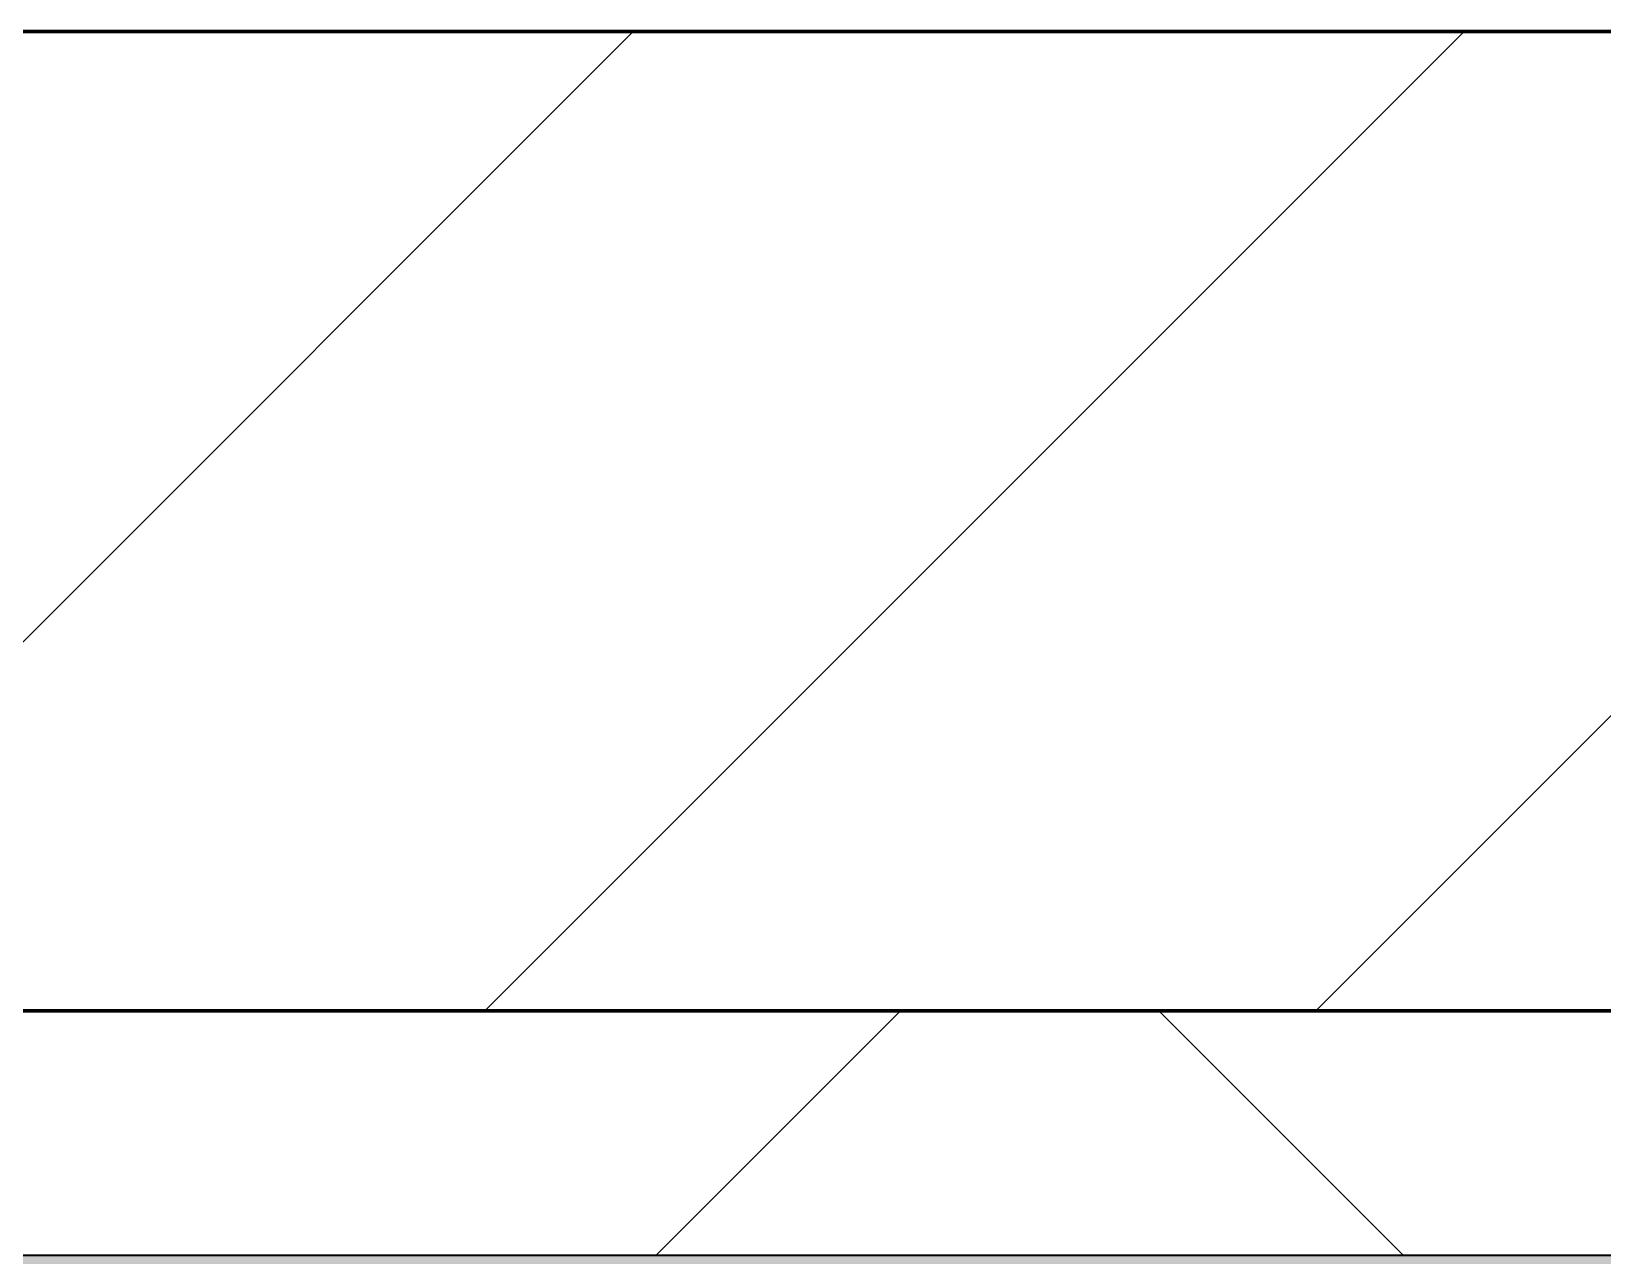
# Model space of a CAD drawing. Header units: millimetres. Extents: x -794334 to -714814, y -17806 to 22403.
# Drawn here: x -769606.6 to -769285.6, y 9894 to 10144 of the extents above; entities that cross this region are included whole.
import ezdxf
from ezdxf.xclip import XClip

# ---------------------------------------------------------------- set-up
doc = ezdxf.new("R2010")
doc.units = ezdxf.units.MM
doc.header["$XCLIPFRAME"] = 0
for name, color, linetype, lineweight in [('A-GENM', 1, 'Continuous', 9), ('A-GLAZ-CURT', 2, 'Continuous', 9), ('A-WALL', 5, 'Continuous', 35), ('A-WALL-FNSH', 2, 'Continuous', 35), ('A-WALL-PATT', 1, 'Continuous', 35)]:
    doc.layers.add(name, color=color, linetype=linetype, lineweight=lineweight)
doc.layers.add('A11_ALU.SOLID SHEET', color=2, linetype='Continuous')

# ---------------------------------------------------------------- blocks, each defined once
blk = doc.blocks.new('PPLS-PP19_Custom Tile Pattern - Custom Tile Pattern-V98-4252-01 ENLARGED CONCOURSE LEVEL - REFLECTED CEILING PLAN - SHEET 3')
at = {"layer": 'A-GLAZ-CURT'}
for p, q in [((-300, 0), (300, 0)), ((300, 0), (-300, 0)), ((195.99, 0), (213.31, 0)), ((213.31, 0), (195.99, 0)), ((230.06, 0), (300, 0)), ((-300, -50), (300, -50)), ((300, -50), (-300, -50))]:
    blk.add_line(p, q, dxfattribs=at)
for points, knots in [([(-111.82, 0), (-103.61, 0), (-86.26, 0), (-63.44, 0), (-54.4, 0), (-48.53, 0), (-30.79, 0), (-18.03, 0), (8.61, 0), (15.02, 0), (22.91, 0), (31, 0), (39.04, 0), (51.19, 0), (58.74, 0), (61.34, 0), (61.45, 0)], [-4971.324886, -4971.324886, -4971.324886, -4971.324886, -4542.524482, -4008.285538, -3689.699207, -3546.54457, -3315.260113, -2864.387349, -2439.246196, -2084.094819, -1956.422387, -1818.904206, -1645.594513, -1443.202566, -1228.752106, -1120.932285, -1120.932285, -1120.932285, -1120.932285]), ([(-111.16, 0), (-110.68, 0), (-106.82, 0), (-96.78, 0), (-71.33, 0), (-42.53, 0), (-12.78, 0), (4.23, 0), (9.64, 0), (10.14, 0), (10.18, 0)], [-5480.487471, -5480.487471, -5480.487471, -5480.487471, -5430.283136, -5103.229623, -4799.173296, -4065.652676, -3589.737505, -3285.047089, -3066.359526, -3044.715262, -3044.715262, -3044.715262, -3044.715262]), ([(31.18, 0), (25.97, 0), (11.99, 0), (-16.92, 0), (-47.42, 0), (-65.77, 0), (-66.37, 0), (-66.38, 0)], [-4496.803627, -4496.803627, -4496.803627, -4496.803627, -4222.080604, -3745.412743, -2981.410125, -2542.574734, -2498.224237, -2498.224237, -2498.224237, -2498.224237]), ([(76.63, 0), (74.8, 0), (67.65, 0), (53.52, 0), (37, 0), (24.07, 0), (12.82, 0), (-2.9, 0), (-20.62, 0), (-32.81, 0), (-44.85, 0), (-51.43, 0), (-51.79, 0)], [-3095.572228, -3095.572228, -3095.572228, -3095.572228, -2950.589685, -2634.532728, -2313.748533, -2106.613311, -1925.670641, -1617.263037, -1290.787923, -1039.307308, -819.71621, -644.910881, -644.910881, -644.910881, -644.910881]), ([(9.32, 0), (9.08, 0), (7.65, 0), (2.57, 0), (-12.23, 0), (-25.64, 0), (-36.44, 0), (-42.85, 0), (-43.92, 0)], [-2922.926651, -2922.926651, -2922.926651, -2922.926651, -2882.788014, -2720.818881, -2518.50168, -2125.455881, -1792.521578, -1727.604769, -1727.604769, -1727.604769, -1727.604769]), ([(-36.78, 0), (-32.43, 0), (-19.22, 0), (8.83, 0), (43.36, 0), (70.92, 0), (82.12, 0), (83.66, 0)], [-6191.144455, -6191.144455, -6191.144455, -6191.144455, -5862.463379, -5340.621928, -4573.028122, -4094.177415, -3869.465285, -3869.465285, -3869.465285, -3869.465285]), ([(30.82, 0), (29.27, 0), (20.14, 0), (3.54, 0), (-16.58, 0), (-34.76, 0), (-36.04, 0)], [-10462.034656, -10462.034656, -10462.034656, -10462.034656, -10363.088938, -9884.23066, -9424.652049, -9182.880979, -9182.880979, -9182.880979, -9182.880979]), ([(70.61, 0), (66.16, 0), (55.8, 0), (39.61, 0), (24.74, 0), (2.64, 0), (-17.84, 0), (-30.57, 0), (-31.82, 0), (-32, 0)], [-4647.237329, -4647.237329, -4647.237329, -4647.237329, -4326.416877, -4098.545751, -3766.694881, -3333.063701, -2994.501669, -2698.150104, -2614.070998, -2614.070998, -2614.070998, -2614.070998]), ([(-30.52, 0), (-27.11, 0), (-17.83, 0), (5.99, 0), (22.06, 0), (37.44, 0), (45.92, 0), (57.76, 0), (64.47, 0), (72.74, 0), (75.22, 0), (76.03, 0), (76.21, 0)], [-2323.618664, -2323.618664, -2323.618664, -2323.618664, -2142.497158, -1716.209403, -1206.526904, -1089.329421, -901.315459, -753.071572, -495.328968, -421.953223, -334.951786, -290.452333, -290.452333, -290.452333, -290.452333]), ([(8.33, 0), (8.19, 0), (7.18, 0), (0.32, 0), (-13.89, 0), (-24.92, 0), (-29.03, 0)], [-3574.286521, -3574.286521, -3574.286521, -3574.286521, -3526.962355, -3285.499107, -2903.012179, -2680.714891, -2680.714891, -2680.714891, -2680.714891]), ([(-28.57, 0), (-26.93, 0), (-20.29, 0), (-11.45, 0), (2.08, 0), (13.15, 0), (20.99, 0), (24.12, 0), (24.49, 0)], [-5361.429781, -5361.429781, -5361.429781, -5361.429781, -5261.36855, -5050.479954, -4785.90057, -4596.498881, -4445.288762, -4396.437479, -4396.437479, -4396.437479, -4396.437479]), ([(-15.19, 0), (-13.07, 0), (7.48, 0), (42.82, 0), (72.46, 0), (88.74, 0), (90.69, 0)], [-461.142613, -461.142613, -461.142613, -461.142613, -429.606584, -390.253598, -346.313304, -340.322825, -340.322825, -340.322825, -340.322825]), ([(-2.63, 0), (-2.47, 0), (-1.22, 0), (4.92, 0), (15.74, 0), (22.06, 0), (24.09, 0)], [-226.825321, -226.825321, -226.825321, -226.825321, -220.269177, -206.416616, -198.214427, -188.399086, -188.399086, -188.399086, -188.399086]), ([(103.09, 0), (101.08, 0), (86.31, 0), (63.34, 0), (35.84, 0), (12, 0), (3.08, 0), (-1.67, 0), (-2.25, 0)], [-375.435014, -375.435014, -375.435014, -375.435014, -369.147452, -330.153101, -307.516438, -285.83788, -246.234814, -234.646884, -234.646884, -234.646884, -234.646884]), ([(24.21, 0), (23.89, 0), (20.75, 0), (15.48, 0), (10.8, 0), (9.63, 0)], [-4342.128272, -4342.128272, -4342.128272, -4342.128272, -4306.476363, -4080.000647, -3772.857994, -3772.857994, -3772.857994, -3772.857994]), ([(18.16, 0), (19.15, 0), (21.98, 0), (23.68, 0), (24.15, 0)], [-5700.113719, -5700.113719, -5700.113719, -5700.113719, -5554.232259, -5479.223267, -5479.223267, -5479.223267, -5479.223267]), ([(114.39, 0), (114.2, 0), (112.08, 0), (105.42, 0), (92.38, 0), (85.59, 0), (74.4, 0), (62.26, 0), (51.85, 0), (43.81, 0), (29.53, 0), (20.67, 0), (18.85, 0), (18.16, 0)], [-8148.58938, -8148.58938, -8148.58938, -8148.58938, -8105.191388, -7723.759874, -7531.75727, -7135.649961, -6924.452779, -6738.82075, -6548.303034, -6314.283804, -6135.05769, -5972.647715, -5832.674503, -5832.674503, -5832.674503, -5832.674503]), ([(27.44, 0), (27.9, 0), (29.54, 0), (38.07, 0), (53.39, 0), (71.67, 0), (84.83, 0), (85.75, 0), (89.38, 0), (90.82, 0)], [-5037.309798, -5037.309798, -5037.309798, -5037.309798, -4887.603822, -4705.298446, -4353.683244, -3960.84581, -3759.045785, -3336.541051, -3048.898036, -3048.898036, -3048.898036, -3048.898036]), ([(27.89, 0), (29.09, 0), (33.4, 0), (48.37, 0), (71.92, 0), (100.57, 0), (116.36, 0), (128.63, 0), (128.95, 0)], [-147.777612, -147.777612, -147.777612, -147.777612, -135.792042, -118.513713, -97.899267, -63.759246, -39.050993, -35.895543, -35.895543, -35.895543, -35.895543]), ([(53.18, 0), (53.06, 0), (52.22, 0), (44.99, 0), (36.46, 0), (30.82, 0)], [-622.740158, -622.740158, -622.740158, -622.740158, -566.066452, -360.610861, 0, 0, 0, 0]), ([(136.44, 0), (121.66, 0), (86.93, 0), (51.16, 0), (31.18, 0)], [-106.750556, -106.750556, -106.750556, -106.750556, -59.610984, 0, 0, 0, 0]), ([(159.69, 0), (155.03, 0), (141.57, 0), (109.77, 0), (76.86, 0), (57.82, 0), (46.51, 0), (41.18, 0), (36.02, 0), (35.54, 0), (35.54, 0)], [-505.439678, -505.439678, -505.439678, -505.439678, -458.593899, -401.860199, -357.622665, -341.267687, -334.000314, -326.15566, -319.318397, -317.489778, -317.489778, -317.489778, -317.489778]), ([(36.29, 0), (37.77, 0), (48.82, 0), (64.79, 0), (80.95, 0), (90.75, 0), (91.08, 0)], [-314.598523, -314.598523, -314.598523, -314.598523, -305.899624, -287.17622, -249.500363, -248.179537, -248.179537, -248.179537, -248.179537]), ([(61.47, 0), (61.47, 0), (61.21, 0), (54.61, 0), (53.71, 0), (53.56, 0)], [-1113.311073, -1113.311073, -1113.311073, -1113.311073, -1096.402191, -891.204116, -747.28819, -747.28819, -747.28819, -747.28819]), ([(76.22, 0), (75.58, 0), (73.64, 0), (71.05, 0), (70.61, 0)], [-193.634889, -193.634889, -193.634889, -193.634889, -31.537676, 0, 0, 0, 0]), ([(91.8, 0), (107.34, 0), (122.88, 0), (138.28, 0), (138.53, 0)], [-339.186421, -339.186421, -339.186421, -339.186421, -291.370682, -290.5735, -290.5735, -290.5735, -290.5735]), ([(91.81, 0), (104.85, 0), (124.64, 0), (132.42, 0), (134.6, 0)], [-247.196095, -247.196095, -247.196095, -247.196095, -194.761443, -152.241002, -152.241002, -152.241002, -152.241002]), ([(94.4, 0), (94.4, 0), (94.64, 0), (99.11, 0), (108.97, 0), (120.79, 0), (139.94, 0), (163.31, 0), (185.23, 0), (193.62, 0), (194.69, 0), (194.79, 0)], [-2348.345796, -2348.345796, -2348.345796, -2348.345796, -2310.419338, -2233.599744, -2052.234781, -1843.028543, -1530.39897, -1095.004608, -529.74427, -295.064701, -265.121568, -265.121568, -265.121568, -265.121568]), ([(129.02, 0), (129.02, 0), (124.41, 0), (122.35, 0), (114.96, 0), (108.04, 0), (103.09, 0)], [-35.386604, -35.386604, -35.386604, -35.386604, -31.430235, -22.807238, -15.488593, 0, 0, 0, 0]), ([(157.9, 0), (156.77, 0), (151.67, 0), (143.29, 0), (134.04, 0), (126.24, 0), (118.6, 0), (114.23, 0), (111.98, 0), (105.66, 0), (105.23, 0), (105.23, 0)], [-10292.955006, -10292.955006, -10292.955006, -10292.955006, -10098.273015, -9847.788484, -9677.714971, -9567.007022, -9453.21225, -9220.200448, -9012.77275, -8966.157302, -8929.495943, -8929.495943, -8929.495943, -8929.495943]), ([(105.26, 0), (105.52, 0), (111.01, 0), (112.65, 0), (113.59, 0)], [-8920.561005, -8920.561005, -8920.561005, -8920.561005, -8814.835624, -8577.462505, -8577.462505, -8577.462505, -8577.462505]), ([(128.58, 0), (128.8, 0), (130.16, 0), (139.26, 0), (152.67, 0), (161.24, 0), (162.19, 0), (162.75, 0)], [-633.326174, -633.326174, -633.326174, -633.326174, -627.736123, -618.981161, -602.094757, -592.980799, -581.414464, -581.414464, -581.414464, -581.414464]), ([(137.1, 0), (136, 0), (133.64, 0), (129.87, 0), (129.11, 0)], [-670.405967, -670.405967, -670.405967, -670.405967, -651.020627, -640.742133, -640.742133, -640.742133, -640.742133]), ([(159.65, 0), (159.1, 0), (158.21, 0), (157.85, 0), (157.77, 0)], [-10632.740012, -10632.740012, -10632.740012, -10632.740012, -10580.760289, -10550.278881, -10550.278881, -10550.278881, -10550.278881]), ([(193.8, 0), (193.33, 0), (190.11, 0), (183.13, 0), (171, 0), (161.95, 0), (161.43, 0), (160.07, 0), (159.75, 0)], [-11665.349007, -11665.349007, -11665.349007, -11665.349007, -11565.880756, -11105.624034, -10839.086983, -10768.332124, -10666.779182, -10636.053506, -10636.053506, -10636.053506, -10636.053506]), ([(300, 0), (286.53, 0), (254.22, 0), (207.11, 0), (177.78, 0), (161.9, 0), (159.98, 0)], [-285.253232, -285.253232, -285.253232, -285.253232, -244.693688, -187.987675, -143.776725, -131.062296, -131.062296, -131.062296, -131.062296]), ([(168.37, 0), (167.68, 0), (165.41, 0), (162.38, 0), (159.99, 0)], [-543.375029, -543.375029, -543.375029, -543.375029, -530.793311, -506.475593, -506.475593, -506.475593, -506.475593]), ([(160.63, 0), (162.13, 0), (166.04, 0), (174.15, 0), (185.98, 0), (208.82, 0), (219.42, 0), (230.06, 0)], [-107.933655, -107.933655, -107.933655, -107.933655, -87.660824, -65.295536, -41.623857, -24.459831, 0, 0, 0, 0]), ([(162.75, 0), (165.4, 0), (170.91, 0), (172.61, 0), (172.61, 0)], [-111.264224, -111.264224, -111.264224, -111.264224, -56.742688, -19.085662, -19.085662, -19.085662, -19.085662]), ([(247.1, 0), (246.76, 0), (245.04, 0), (238.34, 0), (226.56, 0), (221.1, 0), (200.27, 0), (182.99, 0), (174.27, 0), (169.67, 0), (168.99, 0)], [-9649.085549, -9649.085549, -9649.085549, -9649.085549, -9581.591397, -9406.094246, -9221.510254, -9016.44624, -8717.832359, -8253.978395, -8152.463617, -8069.855175, -8069.855175, -8069.855175, -8069.855175]), ([(215.22, 0), (214.62, 0), (210.55, 0), (203.98, 0), (187.54, 0), (175.3, 0), (169.49, 0)], [-203.825446, -203.825446, -203.825446, -203.825446, -198.527383, -184.406837, -162.427601, -142.916156, -142.916156, -142.916156, -142.916156]), ([(171.51, 0), (176.48, 0), (193.23, 0), (201.73, 0), (208.81, 0), (213.9, 0), (241.96, 0), (266.73, 0), (281.71, 0), (290.54, 0), (294.19, 0), (295.56, 0)], [-7971.819559, -7971.819559, -7971.819559, -7971.819559, -7784.112253, -7606.717214, -7289.299508, -7042.621073, -6582.165592, -6068.460911, -5766.029927, -5566.724884, -5372.65355, -5372.65355, -5372.65355, -5372.65355]), ([(172.07, 0), (177.66, 0), (187.87, 0), (201.08, 0), (207.47, 0), (213.96, 0), (215.11, 0)], [-255.364076, -255.364076, -255.364076, -255.364076, -237.955587, -223.92608, -215.862851, -208.75215, -208.75215, -208.75215, -208.75215]), ([(294.72, 0), (284.66, 0), (260.25, 0), (230.43, 0), (219.94, 0), (219.02, 0)], [-12435.962679, -12435.962679, -12435.962679, -12435.962679, -11905.454923, -11162.864862, -10856.732305, -10856.732305, -10856.732305, -10856.732305]), ([(219.9, 0), (220.86, 0), (227.84, 0), (242.06, 0), (246.54, 0), (246.96, 0)], [-10670.940496, -10670.940496, -10670.940496, -10670.940496, -10511.382485, -9925.173265, -9834.877357, -9834.877357, -9834.877357, -9834.877357]), ([(284.76, 0), (284.76, 0), (285.09, 0), (287.47, 0), (293.59, 0), (297.76, 0), (300, 0)], [-4110.630118, -4110.630118, -4110.630118, -4110.630118, -4053.389046, -3959.664717, -3862.421465, -3746.95702, -3746.95702, -3746.95702, -3746.95702]), ([(295.46, 0), (293.87, 0), (290.24, 0), (285.38, 0), (284.87, 0)], [-4657.091143, -4657.091143, -4657.091143, -4657.091143, -4358.271401, -4143.037883, -4143.037883, -4143.037883, -4143.037883]), ([(296.36, 0), (296.67, 0), (297.38, 0), (297.86, 0), (298.09, 0)], [-5331.280472, -5331.280472, -5331.280472, -5331.280472, -5280.360606, -5199.253518, -5199.253518, -5199.253518, -5199.253518])]:
    blk.add_open_spline(points, degree=3, knots=knots, dxfattribs=at)
for points in [[(24.49, 0), (25.23, 0), (25.72, 0), (26.04, 0)], [(24.88, 0), (25.51, 0), (25.88, 0), (26.12, 0)], [(80.35, 0), (79.57, 0), (78.27, 0), (76.63, 0)], [(84.06, 0), (83.48, 0), (82.41, 0), (81.72, 0)], [(92.75, 0), (93.35, 0), (93.9, 0), (94.33, 0)], [(159.4, 0), (158.64, 0), (158.33, 0), (158.3, 0)], [(168.74, 0), (168.74, 0), (169.81, 0), (171.51, 0)], [(195.11, 0), (194.91, 0), (194.44, 0), (193.8, 0)], [(300, 0), (298.48, 0), (296.95, 0), (295.43, 0)], [(297.38, 0), (296.92, 0), (296.35, 0), (295.67, 0)]]:
    blk.add_open_spline(points, degree=3, dxfattribs=at)
blk = doc.blocks.new('PPLS-PP19_Custom Tile Pattern - Custom Tile Pattern-V99-4252-01 ENLARGED CONCOURSE LEVEL - REFLECTED CEILING PLAN - SHEET 3')
at = {"layer": 'A-GLAZ-CURT'}
for p, q in [((-300, 0), (300, 0)), ((300, 0), (-300, 0)), ((-293.07, 0), (-275.75, 0)), ((-275.75, 0), (-293.07, 0)), ((-300, -50), (300, -50)), ((300, -50), (-300, -50))]:
    blk.add_line(p, q, dxfattribs=at)
at = {"layer": 'A-GLAZ-CURT', "flags": 128}
for points in [[(-300, 0), (-291.56, 0), (-283.3, 0), (-275.2, 0)], [(-169.65, 0), (-174.47, 0), (-179.49, 0), (-184.81, 0), (-190.44, 0), (-196.37, 0), (-202.58, 0), (-209.04, 0), (-215.73, 0), (-222.63, 0), (-229.72, 0), (-236.97, 0), (-244.39, 0), (-251.96, 0), (-259.67, 0), (-267.51, 0), (-275.48, 0), (-283.55, 0), (-291.73, 0), (-300, 0)]]:
    blk.add_lwpolyline(points, dxfattribs=at)
at = {"layer": 'A-GLAZ-CURT'}
for points, knots in [([(-300, 0), (-284.65, 0), (-236.57, 0), (-174.61, 0), (-129.95, 0), (-112.37, 0), (-104.29, 0), (-101.31, 0)], [-5323.127839, -5323.127839, -5323.127839, -5323.127839, -4502.809032, -2700.551212, -1002.059161, -460.363443, -221.796993, -221.796993, -221.796993, -221.796993]), ([(-101.94, 0), (-111.77, 0), (-143.96, 0), (-202.69, 0), (-262.56, 0), (-294.48, 0), (-300, 0)], [-18185.849118, -18185.849118, -18185.849118, -18185.849118, -17136.203329, -15131.813646, -13729.592194, -13439.944408, -13439.944408, -13439.944408, -13439.944408])]:
    blk.add_open_spline(points, degree=3, knots=knots, dxfattribs=at)
blk = doc.blocks.new('Curved Concourse Ceiling5 - Curved Concourse Ceiling-12515229-4252-01 ENLARGED CONCOURSE LEVEL - REFLECTED CEILING PLAN - SHEET 3')
at = {"layer": 'A-GENM'}
h = blk.add_hatch(color=256, dxfattribs=at)
h.paths.add_polyline_path([(-768763.28, 4129.03), (-768657.49, 4129.04), (-768657.5, 9894.02), (-777707.49, 9894.02), (-777707.42, 4129.03), (-769849.31, 4129.03)])
h.paths.add_polyline_path([(-768857.49, 4329.03), (-777507.49, 4329.03), (-777507.49, 9694.03), (-768857.49, 9694.03), (-768857.49, 4419.87)])
blk.add_line((-768657.49, 9894.03), (-777707.49, 9894.03), dxfattribs=at)
blk.add_line((-768657.49, 9894.03), (-777707.49, 9894.03), dxfattribs=at)
blk = doc.blocks.new('*U1029')
at = {"layer": 'A-GENM'}
blk.add_blockref('Curved Concourse Ceiling5 - Curved Concourse Ceiling-12515229-4252-01 ENLARGED CONCOURSE LEVEL - REFLECTED CEILING PLAN - SHEET 3', (778882.37, -3579.02), dxfattribs=at)
at = {"layer": 'A-GLAZ-CURT', "rotation": 180}
for name, p in [('PPLS-PP19_Custom Tile Pattern - Custom Tile Pattern-V99-4252-01 ENLARGED CONCOURSE LEVEL - REFLECTED CEILING PLAN - SHEET 3', (9000, 6315)), ('PPLS-PP19_Custom Tile Pattern - Custom Tile Pattern-V98-4252-01 ENLARGED CONCOURSE LEVEL - REFLECTED CEILING PLAN - SHEET 3', (9600, 6315))]:
    blk.add_blockref(name, p, dxfattribs=at)
blk = doc.blocks.new('*U1230')
blk.add_lwpolyline([(0, 0), (9050, 0), (9050, 5765), (0, 5765)], close=True)
blk = doc.blocks.new('*U1630')
blk.add_blockref('*U1230', (-33025.12, 550))

msp = doc.modelspace()

# ---------------------------------------------------------------- block references
at = {"layer": 'A11_ALU.SOLID SHEET'}
ref = msp.add_blockref('*U1630', (-744681.24, 3579.02), dxfattribs=at)
XClip(ref).set_block_clipping_path([(-45802.4668593339, -9620.0029952967), (23702.8690583039, 10334.9999958097)])

# ---------------------------------------------------------------- next in the draw order: hatches: boundary and pattern name
at = {"layer": 'A-WALL-PATT', "lineweight": 9}
h = msp.add_hatch(dxfattribs=at)
h.set_pattern_fill('FP_2', color=256, style=0, pattern_type=2)
h.set_pattern_definition([(45, (0, 0), (-84.852814, 84.852814), [])])
h.paths.add_polyline_path([(-745742.17, 9944.02), (-745742.17, 10144.02), (-783082.17, 10144.02), (-783082.17, 9944.02), (-747042.87, 9944.02)])
h = msp.add_hatch(dxfattribs=at)
h.set_pattern_fill('FP_5', color=256, style=0, pattern_type=2)
h.set_pattern_definition([(45, (0, 0), (-212.13203, 212.13203), []), (135, (0, 0), (-212.13203, -212.13203), [])])
h.paths.add_polyline_path([(-748821.9, 9894.02), (-748821.9, 9944.02), (-783057.37, 9944.02), (-783057.37, 9894.02), (-749214.91, 9894.02)])

# ---------------------------------------------------------------- next in the draw order: linework, layer by layer
at = {"layer": 'A-WALL', "color": 7, "lineweight": 70}
for p, q in [((-783082.17, 10144.02), (-745742.17, 10144.02)), ((-783057.37, 9944.02), (-748821.9, 9944.02)), ((-748821.9, 9944.02), (-783057.37, 9944.02))]:
    msp.add_line(p, q, dxfattribs=at)
at = {"layer": 'A-WALL-FNSH', "color": 250}
msp.add_line((-748821.9, 9894.02), (-783057.37, 9894.02), dxfattribs=at)

# ---------------------------------------------------------------- next in the draw order: block references
msp.add_blockref('*U1029', (-778882.37, 3579.02))

doc.saveas('drawing.dxf')
